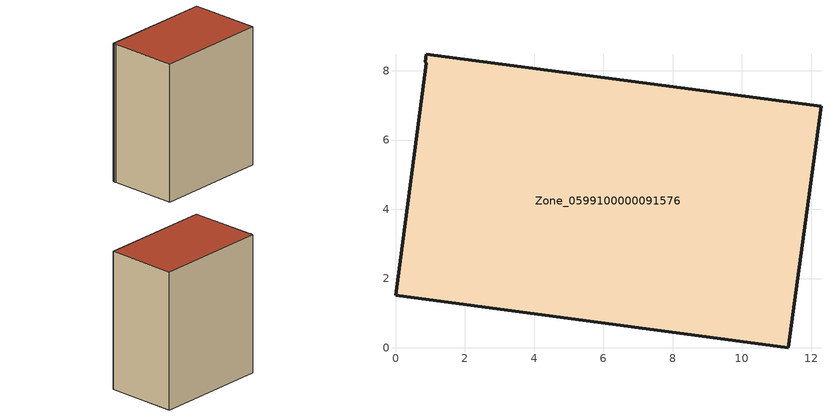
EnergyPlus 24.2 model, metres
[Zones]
Zone_0599100000091576
 floor ground (C_G): 12.29,6.97 11.34,0 0,1.52 0.89,8.22 0.86,8.27 0.89,8.48 z0
 wall outside (C_F): 11.34,0 12.29,6.97 0.89,8.48 0.86,8.27 0.89,8.22 0,1.52 11.34,0 z0:13.98
 roof outside (C_R): 0.89,8.22 0,1.52 11.34,0 12.29,6.97 0.89,8.48 0.86,8.27 z13.98
[BUILDING]
Pand.0599100000091576: North Axis=0; Terrain=City; Loads Convergence Tolerance Value=0.04; Temperature Convergence Tolerance Value=0.4; Solar Distribution=FullExterior; Maximum Number of Warmup Days=25; Minimum Number of Warmup Days=1
[Site:Location]
Rotterdam.The.Hague.AP_ZH_NLD Design_Conditions: Latitude=51.96; Longitude=4.45; Time Zone=1; Elevation=-4.5
[SITE:GROUNDTEMPERATURE:BUILDINGSURFACE]
18, 18, 18, 18, 18, 18, 18, 18, 18, 18, 18, 18
[MATERIAL] Thermal Absorptance=0.9; Solar Absorptance=0.7; Visible Absorptance=0.7
Name | Roughness | Thickness | Conductivity | Density | Specific Heat
G.TI.1946 | MediumSmooth | 0.15 | 1 | 540 | 1210
F.TI.1946 | Rough | 0.3 | 0.857143 | 1920 | 840
R.TI.1946 | MediumRough | 0.2 | 0.1 | 1500 | 1000
[CONSTRUCTION]
C_G: G.TI.1946
C_F: F.TI.1946
C_R: R.TI.1946
[ZONE]
Zone_0599100000091576: Type=1; Multiplier=1; Ceiling Height=Autocalculate; Volume=Autocalculate; Floor Area=autocalculate; Part of Total Floor Area=Yes
[ZONEINFILTRATION:DESIGNFLOWRATE]
Infil_Zone_0599100000091576: Zone or ZoneList or Space or SpaceList=Zone_0599100000091576; Schedule=AlwaysOn; Design Flow Rate Calculation Method=Flow/Area; Flow Rate per Floor Area=0.003; Constant Term Coefficient=1; Temperature Term Coefficient=0; Velocity Term Coefficient=0; Velocity Squared Term Coefficient=0
[HVACTEMPLATE:ZONE:IDEALLOADSAIRSYSTEM]
Zone_0599100000091576: Maximum Heating Supply Air Temperature=50; Minimum Cooling Supply Air Temperature=13; Maximum Heating Supply Air Humidity Ratio=0.0156; Minimum Cooling Supply Air Humidity Ratio=0.0077; Heating Limit=NoLimit; Cooling Limit=NoLimit; Dehumidification Control Type=ConstantSensibleHeatRatio; Cooling Sensible Heat Ratio=0.7; Dehumidification Setpoint=60; Humidification Control Type=None; Humidification Setpoint=30; Outdoor Air Method=None; Outdoor Air Flow Rate per Person=0.00944; Outdoor Air Flow Rate per Zone Floor Area=0; Outdoor Air Flow Rate per Zone=0; Demand Controlled Ventilation Type=None; Outdoor Air Economizer Type=NoEconomizer; Heat Recovery Type=None; Sensible Heat Recovery Effectiveness=0.7; Latent Heat Recovery Effectiveness=0.65
[ZONECONTROL:THERMOSTAT]
ThermostatControl_Zone_0599100000091576: Zone or ZoneList=Zone_0599100000091576; Control Type Schedule=DualSetpointControlType; Control 1=Thermostat_Zone_0599100000091576; Temperature Difference Between Cutout And Setpoint=0
[THERMOSTATSETPOINT:DUALSETPOINT]
Thermostat_Zone_0599100000091576: Heating Setpoint Temperature Schedule=HeatingSetpoint_Zone_0599100000091576; Cooling Setpoint Temperature Schedule=CoolingSetpoint_Zone_0599100000091576
[SCHEDULE:COMPACT]
HeatingSetpoint_Zone_0599100000091576: Through: 12/31, For: AllDays, Until: 24:00, 21
CoolingSetpoint_Zone_0599100000091576: Through: 12/31, For: AllDays, Until: 24:00, 24
DualSetpointControlType: Through: 12/31, For: AllDays, Until: 24:00, 4
AlwaysOn: Through: 12/31, For: AllDays, Until: 24:00, 1
